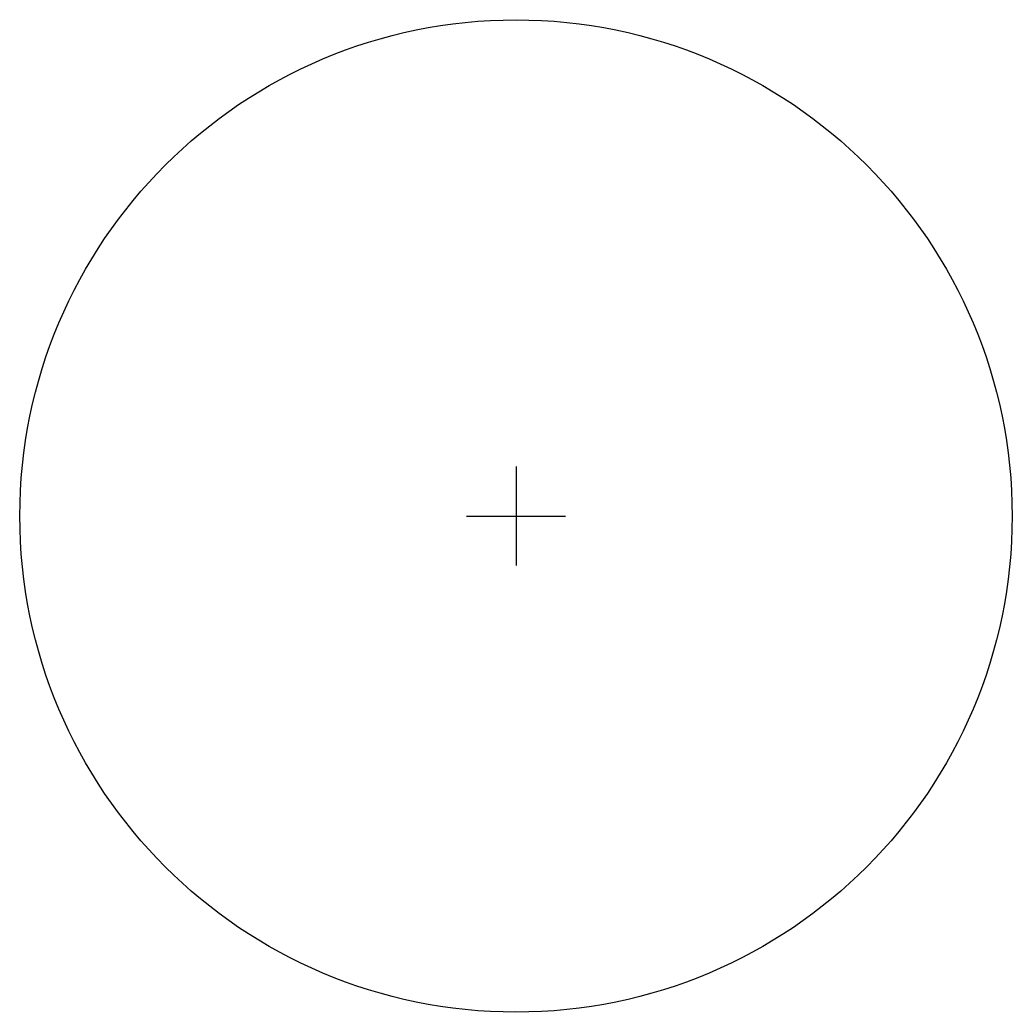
# Model space of a CAD drawing. Header units: millimetres. Extents: x -2000 to 2000, y -2000 to 2000.
import ezdxf

# ---------------------------------------------------------------- set-up
doc = ezdxf.new("R2010")
doc.units = ezdxf.units.MM
doc.header["$MEASUREMENT"] = 0

# ---------------------------------------------------------------- blocks, each defined once
blk = doc.blocks.new('SYMBOL_Tree_8_2D')
at = {"color": 0, "linetype": 'ByBlock'}
for p, q in [((0, 200), (0, -200)), ((-200, 0), (200, 0))]:
    blk.add_line(p, q, dxfattribs=at)
blk.add_circle((0, 0), 2000, dxfattribs=at)

msp = doc.modelspace()

# ---------------------------------------------------------------- block references
msp.add_blockref('SYMBOL_Tree_8_2D', (0, 0))

doc.saveas('drawing.dxf')
